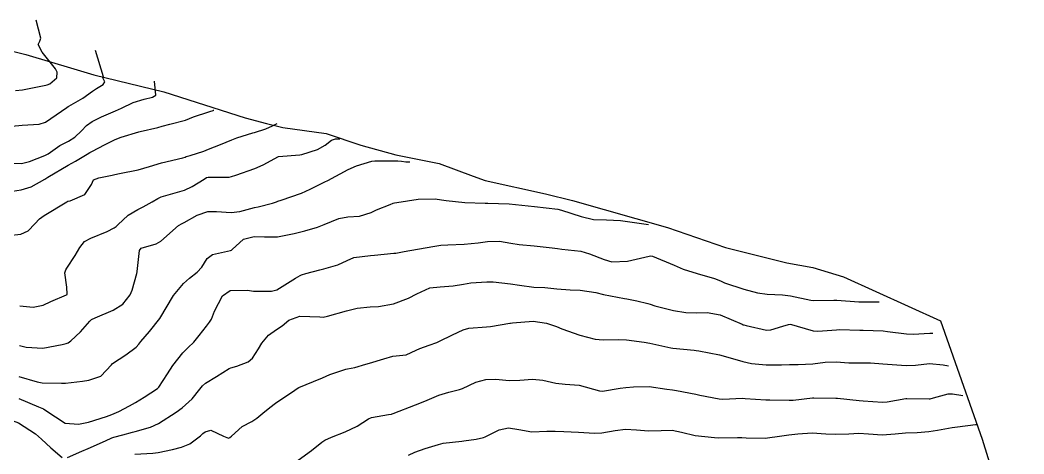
# Model space of a CAD drawing. Header units: metres. Extents: x 307586 to 320046, y 7427249 to 7434250.
# Drawn here: x 319680.3 to 319766.3, y 7427619.6 to 7427656.8 of the extents above; entities that cross this region are included whole.
import ezdxf

# ---------------------------------------------------------------- set-up
doc = ezdxf.new("R2010")
doc.units = ezdxf.units.M
doc.header["$MEASUREMENT"] = 0
for name, color, linetype in [('Area', 45, 'Continuous'), ('Curvas de Nivel 1m', 11, 'Continuous'), ('Curvas de Nivel 5m', 15, 'Continuous')]:
    doc.layers.add(name, color=color, linetype=linetype)

msp = doc.modelspace()

# ---------------------------------------------------------------- linework, layer by layer
at = {"layer": 'Area'}
msp.add_polyline3d([(319679.406, 7427654.231, 855.473), (319680.775, 7427653.886, 858.676), (319684.885, 7427652.66, 859.097), (319686.621, 7427652.149, 856.686), (319692.614, 7427650.674, 858.356), (319699.59, 7427648.452, 859.636), (319701.395, 7427647.97, 860.165), (319702.809, 7427647.634, 860.514), (319706.509, 7427647.099, 861.055), (319709.488, 7427646.118, 861.427), (319712.48, 7427645.274, 862.175), (319716.202, 7427644.54, 862.456), (319719.109, 7427643.442, 862.738), (319720.132, 7427643.072, 862.696), (319725.324, 7427641.945, 862.915), (319727.636, 7427641.365, 862.916), (319735.768, 7427639.056, 863.367), (319740.726, 7427637.327, 863.387), (319745.994, 7427636.015, 863.754), (319748.206, 7427635.625, 863.725), (319750.841, 7427634.808, 863.749), (319759.164, 7427631.056, 864.971), (319762.718, 7427620.914, 867.858), (319766.307, 7427609.353, 871.109)], dxfattribs=at)
at = {"layer": 'Curvas de Nivel 1m', "flags": 128}
for points, elevation in [([(319678.695, 7427647.656), (319680.457, 7427647.821), (319681.933, 7427647.901), (319682.46, 7427648.074), (319684.295, 7427649.343), (319684.406, 7427649.409), (319684.474, 7427649.441), (319685.665, 7427650.148), (319686.494, 7427650.733), (319686.848, 7427650.966), (319687.422, 7427651.311), (319687.56, 7427651.547), (319687.452, 7427651.765), (319687.395, 7427651.87), (319687.415, 7427651.921), (319687.428, 7427651.963), (319686.743, 7427654.22)], 856), ([(319679.562, 7427644.55), (319680.415, 7427644.549), (319681.098, 7427644.701), (319682.421, 7427645.209), (319682.695, 7427645.366), (319683.707, 7427646.078), (319684.44, 7427646.459), (319684.991, 7427646.788), (319685.543, 7427647.329), (319685.979, 7427647.803), (319686.461, 7427648.146), (319687.255, 7427648.523), (319688.47, 7427649.046), (319688.977, 7427649.292), (319689.982, 7427649.776), (319690.911, 7427650.057), (319691.628, 7427650.211), (319691.926, 7427650.398), (319691.813, 7427651.6)], 857), ([(319679.628, 7427642.158), (319680.386, 7427642.265), (319681.228, 7427642.544), (319682.4, 7427643.202), (319682.68, 7427643.366), (319684.413, 7427644.38), (319685.029, 7427644.722), (319686.046, 7427645.324), (319686.272, 7427645.475), (319686.427, 7427645.572), (319687.58, 7427646.164), (319688.442, 7427646.586), (319688.958, 7427646.779), (319690.452, 7427647.236), (319690.477, 7427647.245), (319690.586, 7427647.269), (319692.088, 7427647.623), (319692.458, 7427647.727), (319693.123, 7427647.904), (319694.463, 7427648.263), (319695.147, 7427648.532), (319696.471, 7427648.974), (319696.648, 7427649.022), (319696.763, 7427649.051), (319696.837, 7427649.074), (319696.876, 7427649.094), (319696.903, 7427649.11)], 858), ([(319679.29, 7427638.353), (319680.344, 7427638.488), (319680.975, 7427638.755), (319681.552, 7427639.378), (319681.951, 7427639.78), (319682.36, 7427640.074), (319684.293, 7427641.253), (319684.382, 7427641.301), (319684.41, 7427641.312), (319684.588, 7427641.338), (319685.845, 7427641.869), (319686.397, 7427642.732), (319686.59, 7427643.129), (319687.028, 7427643.314), (319688.175, 7427643.533), (319688.406, 7427643.589), (319688.796, 7427643.683), (319690.41, 7427644), (319691.383, 7427644.29), (319692.416, 7427644.59), (319694.226, 7427645.028), (319694.422, 7427645.085), (319694.519, 7427645.122), (319694.851, 7427645.216), (319696.03, 7427645.603), (319696.431, 7427645.761), (319697.469, 7427646.158), (319698.444, 7427646.566), (319698.877, 7427646.743), (319700.237, 7427647.153), (319700.379, 7427647.188), (319701.361, 7427647.508), (319701.925, 7427647.765), (319702.333, 7427647.96)], 859), ([(319680.228, 7427628.924), (319680.821, 7427628.79), (319682.226, 7427628.712), (319683.893, 7427629.009), (319684.23, 7427629.095), (319684.403, 7427629.167), (319684.627, 7427629.336), (319685.455, 7427630.113), (319686.258, 7427631.015), (319686.422, 7427631.156), (319686.737, 7427631.313), (319688.27, 7427631.959), (319689.093, 7427632.464), (319689.735, 7427633.275), (319689.881, 7427633.68), (319690.301, 7427635.102), (319690.335, 7427635.238), (319690.337, 7427635.27), (319690.51, 7427637.088), (319690.68, 7427637.267), (319691.942, 7427637.649), (319692.339, 7427637.892), (319693.879, 7427639.227), (319694.19, 7427639.388), (319694.357, 7427639.471), (319695.463, 7427640.113), (319696.371, 7427640.413), (319697.135, 7427640.425), (319698.37, 7427640.333), (319699.115, 7427640.419), (319700.377, 7427640.757), (319700.693, 7427640.832), (319701.912, 7427641.135), (319702.266, 7427641.249), (319702.385, 7427641.297), (319702.652, 7427641.393), (319704.392, 7427641.986), (319705.146, 7427642.341), (319706.402, 7427642.959), (319706.648, 7427643.076), (319708.413, 7427644.023), (319709.113, 7427644.346), (319710.42, 7427644.733), (319710.682, 7427644.766), (319712.421, 7427644.774), (319712.661, 7427644.766), (319712.96, 7427644.733), (319713.338, 7427644.692), (319713.683, 7427644.68)], 861), ([(319680.196, 7427626.271), (319681.755, 7427625.809), (319682.188, 7427625.732), (319683.83, 7427625.704), (319684.188, 7427625.711), (319685.637, 7427625.88), (319686.193, 7427625.968), (319687.209, 7427626.293), (319688.122, 7427627.291), (319688.214, 7427627.385), (319689.36, 7427628.14), (319690.228, 7427628.785), (319690.455, 7427629.043), (319690.626, 7427629.266), (319691.368, 7427630.137), (319692.263, 7427631.25), (319693.445, 7427633.233), (319694.293, 7427634.252), (319694.819, 7427634.694), (319695.467, 7427635.208), (319695.859, 7427635.656), (319696.321, 7427636.383), (319696.775, 7427636.744), (319698.332, 7427637.078), (319698.4, 7427637.102), (319698.46, 7427637.169), (319699.448, 7427638.052), (319700.344, 7427638.292), (319701.235, 7427638.25), (319702.344, 7427638.257), (319703.777, 7427638.538), (319704.349, 7427638.667), (319704.696, 7427638.75), (319705.772, 7427639.086), (319706.195, 7427639.242), (319706.356, 7427639.306), (319707.616, 7427639.809), (319708.366, 7427639.95), (319709.373, 7427640.035), (319710.373, 7427640.343), (319710.843, 7427640.558), (319712.001, 7427641.014), (319712.269, 7427641.126), (319712.384, 7427641.164), (319712.577, 7427641.199), (319714.388, 7427641.474), (319715.85, 7427641.503), (319716.388, 7427641.429), (319716.794, 7427641.361), (319718.386, 7427641.202), (319720.151, 7427641.146), (319720.385, 7427641.143), (319722.205, 7427641.072), (319724.383, 7427640.86), (319726.379, 7427640.609), (319726.67, 7427640.544), (319728.371, 7427639.993), (319729.427, 7427639.74), (319730.528, 7427639.708), (319731.733, 7427639.648), (319734.143, 7427639.3)], 862), ([(319680.173, 7427624.383), (319681.867, 7427623.672), (319682.165, 7427623.557), (319682.304, 7427623.508), (319682.503, 7427623.365), (319684.147, 7427622.266), (319685.293, 7427622.181), (319686.149, 7427622.362), (319687.698, 7427622.839), (319688.16, 7427623.032), (319688.343, 7427623.106), (319688.747, 7427623.284), (319689.672, 7427623.771), (319690.171, 7427624.049), (319690.937, 7427624.501), (319692.077, 7427625.251), (319692.133, 7427625.301), (319692.185, 7427625.368), (319692.924, 7427626.517), (319693.371, 7427627.233), (319694.224, 7427628.315), (319694.689, 7427628.755), (319695.173, 7427629.211), (319695.649, 7427629.799), (319696.254, 7427630.585), (319696.532, 7427630.923), (319696.695, 7427631.194), (319696.948, 7427631.868), (319697.636, 7427633.18), (319698.288, 7427633.65), (319699.774, 7427633.669), (319700.287, 7427633.602), (319701.828, 7427633.595), (319702.289, 7427633.719), (319703.9, 7427634.707), (319704.301, 7427634.945), (319704.407, 7427634.993), (319704.765, 7427635.095), (319705.974, 7427635.418), (319706.309, 7427635.497), (319707.53, 7427635.846), (319708.321, 7427636.235), (319708.897, 7427636.472), (319710.327, 7427636.663), (319710.667, 7427636.687), (319712.33, 7427636.837), (319712.479, 7427636.859), (319713.21, 7427636.997), (319714.335, 7427637.206), (319715.843, 7427637.459), (319716.339, 7427637.522), (319716.949, 7427637.561), (319718.34, 7427637.62), (319719.538, 7427637.721), (319720.342, 7427637.848), (319721.369, 7427637.873), (319722.341, 7427637.711), (319723.065, 7427637.604), (319724.339, 7427637.475), (319725.882, 7427637.3), (319726.337, 7427637.237), (319726.704, 7427637.202), (319728.335, 7427637.017), (319729.094, 7427636.802), (319730.328, 7427636.301), (319730.996, 7427636.113), (319732.327, 7427636.15), (319734.19, 7427636.601), (319734.332, 7427636.62), (319734.474, 7427636.596), (319736.324, 7427635.816), (319737.096, 7427635.484), (319738.317, 7427635.12), (319739.8, 7427634.675), (319740.31, 7427634.465), (319740.654, 7427634.32), (319742.3, 7427633.759), (319743.474, 7427633.454), (319744.294, 7427633.328), (319745.632, 7427633.267), (319746.292, 7427633.197), (319748.044, 7427632.817), (319748.286, 7427632.79), (319750.01, 7427632.83), (319750.287, 7427632.817), (319752.147, 7427632.67), (319753.903, 7427632.69)], 863), ([(319684.355, 7427619.338), (319685.57, 7427619.874), (319686.121, 7427620.097), (319687.611, 7427620.774), (319688.139, 7427621.02), (319688.337, 7427621.091), (319689.098, 7427621.28), (319689.912, 7427621.506), (319690.146, 7427621.568), (319691.467, 7427621.939), (319692.153, 7427622.252), (319693.666, 7427623.227), (319694.167, 7427623.584), (319695.029, 7427624.357), (319695.706, 7427625.205), (319695.909, 7427625.481), (319696.191, 7427625.717), (319697.111, 7427626.274), (319698.21, 7427626.956), (319698.358, 7427627.022), (319698.865, 7427627.163), (319699.841, 7427627.529), (319700.22, 7427627.843), (319700.727, 7427628.646), (319701.012, 7427629.142), (319701.564, 7427629.816), (319702.251, 7427630.304), (319702.752, 7427630.626), (319703.316, 7427631.114), (319704.266, 7427631.445), (319705.965, 7427631.384), (319706.266, 7427631.373), (319706.644, 7427631.452), (319708.272, 7427631.908), (319709.176, 7427632.139), (319710.275, 7427632.26), (319711.015, 7427632.283), (319712.278, 7427632.512), (319713.585, 7427632.99), (319714.287, 7427633.358), (319715.397, 7427633.864), (319716.293, 7427633.975), (319717.393, 7427634.042), (319718.296, 7427634.201), (319718.923, 7427634.297), (319720.298, 7427634.383), (319720.821, 7427634.382), (319722.303, 7427634.232), (319723.085, 7427634.094), (319724.299, 7427633.948), (319725.252, 7427633.897), (319726.297, 7427633.796), (319727.424, 7427633.695), (319728.296, 7427633.684), (319729.614, 7427633.476), (319730.291, 7427633.304), (319732.093, 7427632.965), (319732.285, 7427632.934), (319733.152, 7427632.757), (319734.077, 7427632.539), (319734.28, 7427632.475), (319734.669, 7427632.346), (319736.275, 7427631.944), (319737.335, 7427631.766), (319738.273, 7427631.747), (319739.179, 7427631.776), (319740.272, 7427631.568), (319742.161, 7427630.754), (319742.264, 7427630.712), (319742.309, 7427630.694), (319742.517, 7427630.646), (319744.257, 7427630.254), (319744.608, 7427630.266), (319745.637, 7427630.606), (319746.12, 7427630.746), (319746.264, 7427630.756), (319746.397, 7427630.73), (319746.871, 7427630.591), (319748.257, 7427630.206), (319748.653, 7427630.17), (319750.259, 7427630.291), (319750.508, 7427630.298), (319752.259, 7427630.253), (319752.539, 7427630.245), (319754.258, 7427630.179), (319754.609, 7427630.145), (319756.255, 7427629.928), (319756.816, 7427629.91), (319758.256, 7427629.987), (319758.493, 7427629.98)], 864), ([(319704.113, 7427619.1), (319705.272, 7427619.943), (319706.136, 7427620.647), (319706.394, 7427620.821), (319706.962, 7427621.068), (319708.148, 7427621.521), (319709.178, 7427622.015), (319710.159, 7427622.662), (319710.415, 7427622.773), (319711.848, 7427623.013), (319712.12, 7427623.053), (319712.163, 7427623.064), (319712.252, 7427623.097), (319714.172, 7427623.846), (319714.979, 7427624.168), (319716.18, 7427624.682), (319717.023, 7427624.947), (319717.954, 7427625.166), (319718.188, 7427625.248), (319719.329, 7427625.786), (319720.2, 7427626.028), (319721.061, 7427626.04), (319722.199, 7427625.936), (319723.123, 7427625.952), (319724.201, 7427626.05), (319725.077, 7427625.974), (319726.196, 7427625.72), (319726.997, 7427625.63), (319728.2, 7427625.521), (319729.937, 7427625.051), (319730.195, 7427625.021), (319731.707, 7427625.266), (319732.199, 7427625.342), (319732.842, 7427625.403), (319734.2, 7427625.429), (319735.717, 7427625.205), (319736.197, 7427625.122), (319736.551, 7427625.07), (319738.194, 7427624.762), (319738.524, 7427624.687), (319740.188, 7427624.358), (319740.509, 7427624.346), (319742.189, 7427624.413), (319742.432, 7427624.403), (319744.188, 7427624.288), (319744.524, 7427624.281), (319746.188, 7427624.239), (319746.529, 7427624.254), (319748.191, 7427624.437), (319748.317, 7427624.443), (319750.191, 7427624.425), (319750.325, 7427624.415), (319752.188, 7427624.218), (319752.524, 7427624.189), (319754.187, 7427624.091), (319754.575, 7427624.108), (319756.192, 7427624.389), (319756.279, 7427624.392), (319758.191, 7427624.351), (319758.281, 7427624.359), (319758.565, 7427624.446), (319759.825, 7427624.805), (319760.197, 7427624.794), (319761.073, 7427624.66)], 866), ([(319662.499, 7427619.604), (319664.119, 7427620.139), (319665.018, 7427620.677), (319665.526, 7427621.566), (319665.722, 7427621.982), (319666.145, 7427622.385), (319666.92, 7427622.779), (319668.159, 7427623.3), (319668.357, 7427623.331), (319670.157, 7427623.088), (319670.687, 7427622.973), (319672.151, 7427622.669), (319672.966, 7427622.662), (319674.153, 7427622.813), (319674.732, 7427622.876), (319676.158, 7427623.085), (319676.498, 7427623.094), (319678.156, 7427622.92), (319678.742, 7427622.817), (319680.147, 7427622.315), (319681.606, 7427621.375), (319682.128, 7427620.895), (319682.918, 7427620.155), (319683.905, 7427619.343)], 864), ([(319713.582, 7427619.527), (319714.125, 7427619.781), (319715.008, 7427620.093), (319716.135, 7427620.463), (319716.539, 7427620.551), (319718.14, 7427620.737), (319718.313, 7427620.756), (319719.383, 7427620.918), (319719.997, 7427621.059), (319720.145, 7427621.119), (319721.347, 7427621.702), (319722.153, 7427621.865), (319723.016, 7427621.742), (319724.15, 7427621.54), (319725.418, 7427621.579), (319726.151, 7427621.604), (319726.893, 7427621.572), (319728.15, 7427621.498), (319729.518, 7427621.428), (319730.15, 7427621.451), (319731.287, 7427621.644), (319732.153, 7427621.757), (319733.109, 7427621.712), (319734.152, 7427621.617), (319735.219, 7427621.663), (319736.152, 7427621.678), (319736.955, 7427621.512), (319738.148, 7427621.226), (319739.784, 7427621.036), (319740.146, 7427621.021), (319741.761, 7427621.04), (319742.147, 7427621.044), (319742.521, 7427621.018), (319744.147, 7427621.003), (319745.556, 7427621.199), (319746.15, 7427621.286), (319746.94, 7427621.377), (319748.152, 7427621.442), (319749.338, 7427621.371), (319750.151, 7427621.324), (319751.318, 7427621.371), (319752.152, 7427621.407), (319752.996, 7427621.362), (319754.151, 7427621.276), (319755.278, 7427621.362), (319756.153, 7427621.444), (319757.166, 7427621.478), (319758.154, 7427621.551), (319758.914, 7427621.684), (319760.158, 7427621.902), (319760.621, 7427621.963), (319762.161, 7427622.175), (319762.243, 7427622.17)], 867)]:
    msp.add_lwpolyline(points, dxfattribs=dict(at, elevation=elevation))
at = {"layer": 'Curvas de Nivel 5m', "flags": 128}
for points, elevation in [([(319679.888, 7427650.8), (319680.488, 7427650.864), (319680.933, 7427650.941), (319682.501, 7427651.242), (319682.603, 7427651.267), (319682.854, 7427651.365), (319683.436, 7427651.889), (319683.473, 7427652.369), (319683.336, 7427652.653), (319682.197, 7427654.089), (319681.852, 7427654.724), (319681.982, 7427655.022), (319682.057, 7427655.272), (319681.673, 7427656.83)], 855), ([(319680.267, 7427632.349), (319681.42, 7427632.224), (319682.268, 7427632.401), (319682.928, 7427632.706), (319684.282, 7427633.275), (319684.322, 7427633.3), (319684.338, 7427633.339), (319684.289, 7427633.94), (319684.131, 7427635.172), (319684.175, 7427635.342), (319684.216, 7427635.429), (319684.306, 7427635.577), (319685.006, 7427636.65), (319685.41, 7427637.329), (319685.814, 7427637.849), (319686.341, 7427638.136), (319687.764, 7427638.715), (319688.35, 7427639.019), (319688.511, 7427639.129), (319688.676, 7427639.287), (319689.552, 7427640.095), (319690.373, 7427640.587), (319690.828, 7427640.814), (319691.597, 7427641.258), (319692.093, 7427641.546), (319692.387, 7427641.666), (319692.984, 7427641.836), (319694.393, 7427642.261), (319695.05, 7427642.56), (319696.052, 7427643.204), (319696.274, 7427643.332), (319696.405, 7427643.359), (319698.209, 7427643.378), (319698.405, 7427643.409), (319698.767, 7427643.535), (319700.413, 7427644.109), (319701.132, 7427644.427), (319702.423, 7427645.13), (319704.255, 7427645.273), (319704.426, 7427645.304), (319705.789, 7427645.73), (319706.438, 7427646.105), (319706.983, 7427646.534), (319707.307, 7427646.639), (319707.703, 7427646.65)], 860), ([(319690.118, 7427619.618), (319691.669, 7427619.705), (319692.121, 7427619.76), (319693.337, 7427620.02), (319694.128, 7427620.214), (319694.845, 7427620.5), (319695.743, 7427621.204), (319695.952, 7427621.395), (319696.146, 7427621.527), (319696.632, 7427621.677), (319697.729, 7427621.176), (319698.14, 7427620.987), (319698.272, 7427621.037), (319698.396, 7427621.167), (319699.319, 7427621.991), (319700.156, 7427622.431), (319700.586, 7427622.719), (319701.104, 7427623.141), (319701.695, 7427623.608), (319702.171, 7427623.979), (319703.826, 7427625.105), (319704.043, 7427625.244), (319704.186, 7427625.323), (319705.436, 7427625.846), (319706.199, 7427626.172), (319706.837, 7427626.437), (319708.211, 7427626.894), (319708.336, 7427626.923), (319708.967, 7427627.042), (319709.926, 7427627.322), (319710.217, 7427627.423), (319711.446, 7427627.793), (319712.223, 7427628.02), (319713.38, 7427628.148), (319714.228, 7427628.521), (319714.538, 7427628.668), (319715.339, 7427628.969), (319715.999, 7427629.199), (319716.238, 7427629.305), (319717.336, 7427629.854), (319718.253, 7427630.285), (319718.753, 7427630.427), (319720.257, 7427630.546), (319720.603, 7427630.561), (319722.262, 7427630.842), (319722.299, 7427630.853), (319722.474, 7427630.887), (319724.264, 7427631.015), (319725.412, 7427630.849), (319726.259, 7427630.554), (319726.726, 7427630.363), (319728.248, 7427629.81), (319729.558, 7427629.483), (319730.242, 7427629.423), (319731.58, 7427629.439), (319732.243, 7427629.41), (319733.762, 7427629.225), (319734.239, 7427629.124), (319736.054, 7427628.722), (319736.233, 7427628.695), (319738.064, 7427628.525), (319738.231, 7427628.509), (319738.45, 7427628.468), (319740.227, 7427628.122), (319740.949, 7427627.94), (319742.222, 7427627.552), (319742.969, 7427627.387), (319744.219, 7427627.277), (319745.545, 7427627.281), (319746.22, 7427627.306), (319746.951, 7427627.32), (319748.221, 7427627.375), (319749.277, 7427627.505), (319750.223, 7427627.535), (319751.299, 7427627.463), (319752.222, 7427627.452), (319753.152, 7427627.445), (319754.222, 7427627.362), (319755.431, 7427627.278), (319756.22, 7427627.214), (319757.009, 7427627.256), (319758.222, 7427627.381), (319759.392, 7427627.268), (319759.843, 7427627.18)], 865)]:
    msp.add_lwpolyline(points, dxfattribs=dict(at, elevation=elevation))

doc.saveas('drawing.dxf')
